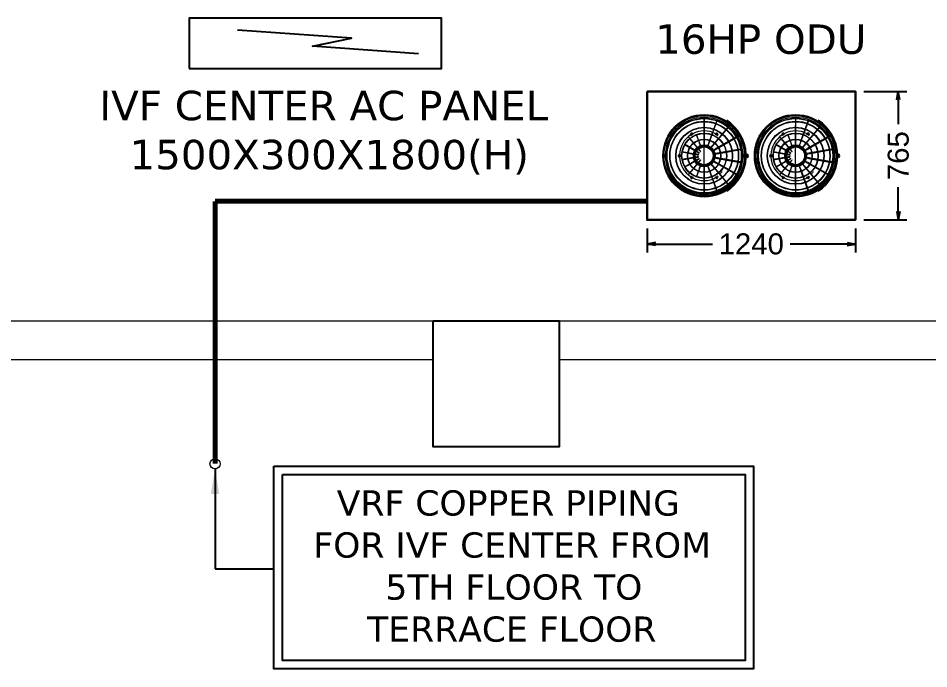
# Model space of a CAD drawing. Extents: x 3550807 to 4078732, y -628171 to -515859.
# Drawn here: x 3993560 to 3998979, y -542396 to -538527 of the extents above; entities that cross this region are included whole.
import ezdxf

# ---------------------------------------------------------------- set-up
doc = ezdxf.new("R2010")
doc.units = 0
doc.header["$LTSCALE"] = 6
doc.header["$MEASUREMENT"] = 0
doc.layers.get('0').update_dxf_attribs({"linetype": 'CONTINUOUS'})
doc.layers.get('Defpoints').update_dxf_attribs({"linetype": 'CONTINUOUS'})
for name, color, linetype, lineweight in [('0-1 AC VRV ODU', 232, 'CONTINUOUS', 15), ('MEP_HVAC_VRF_COPPER_PIPE', 6, 'CONTINUOUS', 9), ('VRV ODU', 30, 'CONTINUOUS', 30), ('WALL', 10, 'CONTINUOUS', 35)]:
    doc.layers.add(name, color=color, linetype=linetype, lineweight=lineweight)
for name, color, linetype in [('AC-AHU', 7, 'CONTINUOUS'), ('COL', 5, 'CONTINUOUS'), ('MEP_HVAC_SUPPLY_AIR_DUCT', 3, 'CONTINUOUS'), ('MEP_HVAC_TEXT', 7, 'CONTINUOUS')]:
    doc.layers.add(name, color=color, linetype=linetype)
doc.styles.add('ARIAL', font='arial.ttf')
doc.styles.add('VERDANA', font='verdana.ttf')
doc.dimstyles.new('TEXT', dxfattribs={"dimscale": 0, "dimtxt": 500, "dimasz": 100, "dimexe": 75, "dimexo": 100, "dimgap": 50, "dimtad": 0, "dimdec": 0, "dimzin": 0, "dimdsep": 46, "dimtxsty": 'ARIAL', "dimblk": 'OBLIQUE', "dimcen": 0.09, "dimdle": 100, "dimclrd": 256, "dimclre": 256, "dimclrt": 6, "dimadec": 0, "dimazin": 0, "dimtfac": 1, "dimtdec": 0, "dimtofl": 0, "dimtmove": 2, "dimatfit": 3, "dimfxl": 0, "dimfrac": 2, "dimtolj": 1, "dimtzin": 0, "dimarcsym": 0})

# ---------------------------------------------------------------- blocks, each defined once
blk = doc.blocks.new('F')
at = {"layer": '0-1 AC VRV ODU', "color": 8}
for p, q in [((-0.19, 12.4), (-0.19, 4.8)), ((-0.03, 4.8), (-0.03, 12.4)), ((-0.11, -9.81), (-0.11, 9.77)), ((4.06, 11.68), (1.46, 4.53)), ((1.61, 4.48), (4.21, 11.62)), ((7.81, 9.54), (2.97, 3.78)), ((3.09, 3.67), (7.93, 9.44)), ((-2.66, 6.84), (-1.13, 2.63)), ((-1.04, 2.66), (-2.57, 6.87)), ((10.6, 6.26), (4.08, 2.49)), ((4.16, 2.36), (10.68, 6.12)), ((-6.47, 3.6), (-2.59, 1.36)), ((-2.55, 1.44), (-6.43, 3.68)), ((-4.85, 5.56), (-1.97, 2.12)), ((-1.9, 2.19), (-4.78, 5.62)), ((-1.67, 4.03), (-1.51, 3.59)), ((-1.36, 3.64), (-1.52, 4.09)), ((-1.51, 3.59), (-1.38, 3.24)), ((-1.23, 3.29), (-1.36, 3.64)), ((-1.35, 3.14), (-1.29, 2.98)), ((-1.14, 3.03), (-1.2, 3.2)), ((-1.09, 2.89), (-1.1, 2.94)), ((-0.19, 4.8), (-0.19, 4.42)), ((-0.19, 4.32), (-0.19, 3.85)), ((-0.19, 3.85), (-0.19, 3.47)), ((-0.19, 3.37), (-0.19, 3.2)), ((-0.19, 3.1), (-0.19, 3.05)), ((-0.19, 3.05), (-0.03, 3.05)), ((-0.03, 4.42), (-0.03, 4.8)), ((-0.03, 3.85), (-0.03, 4.32)), ((-0.03, 3.47), (-0.03, 3.85)), ((-0.03, 3.2), (-0.03, 3.37)), ((-0.03, 3.05), (-0.03, 3.1)), ((0.88, 2.94), (0.86, 2.89)), ((0.97, 3.2), (0.91, 3.03)), ((1.14, 3.64), (1.01, 3.29)), ((1.06, 2.98), (1.12, 3.14)), ((1.3, 4.09), (1.14, 3.64)), ((1.16, 3.24), (1.28, 3.59)), ((1.28, 3.59), (1.45, 4.03)), ((1.46, 4.53), (1.33, 4.18)), ((1.48, 4.13), (1.61, 4.48)), ((2.37, 3.07), (2.07, 2.71)), ((2.19, 2.61), (2.5, 2.97)), ((2.62, 3.36), (2.37, 3.07)), ((2.5, 2.97), (2.74, 3.26)), ((2.97, 3.78), (2.68, 3.43)), ((2.8, 3.33), (3.09, 3.67)), ((-7.33, 1.21), (-2.96, 0.44)), ((-2.94, 0.53), (-7.31, 1.3)), ((-2.96, 0.44), (-2.7, 0.39)), ((-2.68, 0.48), (-2.94, 0.53)), ((-2.64, 0.38), (-2.36, 0.33)), ((-2.35, 0.42), (-2.62, 0.47)), ((-2.59, 1.36), (-2.4, 1.25)), ((-2.36, 1.33), (-2.55, 1.44)), ((-2.36, 0.33), (-2.15, 0.29)), ((-2.35, 1.22), (-2.11, 1.08)), ((-2.13, 0.38), (-2.35, 0.42)), ((-2.06, 1.16), (-2.3, 1.3)), ((-2.11, 1.08), (-1.92, 0.97)), ((-2.09, 0.28), (-1.99, 0.26)), ((-1.97, 0.36), (-2.07, 0.37)), ((-1.87, 1.05), (-2.06, 1.16)), ((-1.97, 2.12), (-1.83, 1.95)), ((-1.93, 0.25), (-1.9, 0.25)), ((-1.88, 0.34), (-1.91, 0.35)), ((-1.76, 2.02), (-1.9, 2.19)), ((-1.9, 0.25), (-1.88, 0.34)), ((-1.87, 0.94), (-1.78, 0.89)), ((-1.73, 0.97), (-1.82, 1.02)), ((-1.79, 1.91), (-1.61, 1.7)), ((-1.73, 0.86), (-1.7, 0.84)), ((-1.54, 1.76), (-1.72, 1.97)), ((-1.7, 0.84), (-1.65, 0.93)), ((-1.65, 0.93), (-1.68, 0.94)), ((-1.61, 1.7), (-1.47, 1.53)), ((-1.4, 1.59), (-1.54, 1.76)), ((-1.43, 1.48), (-1.37, 1.4)), ((-1.29, 1.46), (-1.36, 1.54)), ((-1.33, 1.36), (-1.31, 1.34)), ((-1.31, 1.34), (-1.24, 1.4)), ((-1.24, 1.4), (-1.26, 1.42)), ((-1.25, 2.88), (-1.24, 2.84)), ((-1.24, 2.84), (-1.09, 2.89)), ((-1.13, 2.63), (-1.05, 2.42)), ((-0.96, 2.46), (-1.04, 2.66)), ((0.86, 2.89), (1.01, 2.84)), ((1.01, 2.84), (1.03, 2.88)), ((1.83, 2.42), (1.8, 2.38)), ((1.8, 2.38), (1.92, 2.28)), ((2.01, 2.63), (1.89, 2.49)), ((1.92, 2.28), (1.95, 2.32)), ((2.02, 2.39), (2.13, 2.53)), ((2.55, 1.61), (2.5, 1.58)), ((2.5, 1.58), (2.58, 1.45)), ((2.58, 1.45), (2.63, 1.47)), ((2.79, 1.75), (2.63, 1.66)), ((2.71, 1.52), (2.87, 1.61)), ((3.28, 2.03), (2.87, 1.8)), ((2.94, 0.6), (2.9, 0.59)), ((2.9, 0.59), (2.92, 0.44)), ((2.92, 0.44), (2.97, 0.44)), ((2.95, 1.66), (3.36, 1.89)), ((3.22, 0.65), (3.04, 0.62)), ((3.07, 0.46), (3.24, 0.49)), ((3.61, 2.22), (3.28, 2.03)), ((3.78, 0.75), (3.31, 0.67)), ((3.34, 0.51), (3.81, 0.59)), ((3.36, 1.89), (3.69, 2.08)), ((4.08, 2.49), (3.69, 2.27)), ((3.77, 2.13), (4.16, 2.36)), ((4.15, 0.81), (3.78, 0.75)), ((3.81, 0.59), (4.18, 0.66)), ((4.69, 0.91), (4.24, 0.83)), ((4.27, 0.67), (4.71, 0.75)), ((12.1, 2.22), (4.69, 0.91)), ((4.71, 0.75), (12.13, 2.06)), ((-2.96, -0.47), (-7.33, -1.24)), ((-7.31, -1.34), (-2.94, -0.57)), ((-2.63, -1.42), (-6.47, -3.64)), ((-6.43, -3.72), (-2.58, -1.5)), ((-2, -2.2), (-4.85, -5.6)), ((-4.78, -5.66), (-1.93, -2.26)), ((-2.7, -0.43), (-2.96, -0.47)), ((-2.94, -0.57), (-2.68, -0.52)), ((-1.14, -2.71), (-2.66, -6.88)), ((-2.36, -0.37), (-2.64, -0.42)), ((-2.4, -1.29), (-2.63, -1.42)), ((-2.62, -0.51), (-2.35, -0.46)), ((-2.58, -1.5), (-2.35, -1.37)), ((-2.57, -6.91), (-1.05, -2.74)), ((-2.15, -0.33), (-2.36, -0.37)), ((-2.35, -0.46), (-2.13, -0.42)), ((-2.11, -1.12), (-2.35, -1.26)), ((-2.3, -1.34), (-2.06, -1.2)), ((-1.92, -1.01), (-2.11, -1.12)), ((-1.99, -0.3), (-2.09, -0.32)), ((-2.07, -0.41), (-1.97, -0.39)), ((-2.06, -1.2), (-1.87, -1.09)), ((-1.83, -1.99), (-2, -2.2)), ((-1.9, -0.29), (-1.93, -0.29)), ((-1.93, -2.26), (-1.76, -2.05)), ((-1.91, -0.38), (-1.88, -0.38)), ((-1.88, -0.38), (-1.9, -0.29)), ((-1.78, -0.93), (-1.87, -0.98)), ((-1.82, -1.06), (-1.73, -1.01)), ((-1.61, -1.73), (-1.79, -1.95)), ((-1.7, -0.88), (-1.73, -0.9)), ((-1.72, -2.01), (-1.54, -1.79)), ((-1.65, -0.96), (-1.7, -0.88)), ((-1.68, -0.98), (-1.65, -0.96)), ((-1.47, -1.57), (-1.61, -1.73)), ((-1.54, -1.79), (-1.4, -1.63)), ((-1.37, -1.44), (-1.43, -1.52)), ((-1.36, -1.58), (-1.29, -1.5)), ((-1.31, -1.37), (-1.33, -1.4)), ((-1.24, -1.43), (-1.31, -1.37)), ((-1.26, -1.46), (-1.24, -1.43)), ((-1.24, -2.87), (-1.25, -2.92)), ((-1.09, -2.93), (-1.24, -2.87)), ((-1.05, -2.46), (-1.14, -2.71)), ((-1.1, -2.97), (-1.09, -2.93)), ((-1.05, -2.74), (-0.96, -2.49)), ((1.01, -2.87), (0.86, -2.93)), ((0.86, -2.93), (0.88, -2.97)), ((1.03, -2.92), (1.01, -2.87)), ((1.92, -2.32), (1.8, -2.42)), ((1.8, -2.42), (1.83, -2.46)), ((1.89, -2.53), (2.01, -2.67)), ((1.95, -2.36), (1.92, -2.32)), ((2.13, -2.57), (2.02, -2.43)), ((2.07, -2.75), (2.38, -3.11)), ((2.5, -3), (2.19, -2.64)), ((2.58, -1.48), (2.5, -1.62)), ((2.5, -1.62), (2.55, -1.65)), ((2.63, -1.51), (2.58, -1.48)), ((2.63, -1.7), (2.79, -1.78)), ((2.87, -1.65), (2.71, -1.56)), ((2.87, -1.83), (3.28, -2.07)), ((2.92, -0.47), (2.9, -0.63)), ((2.9, -0.63), (2.94, -0.64)), ((2.97, -0.48), (2.92, -0.47)), ((3.36, -1.93), (2.95, -1.7)), ((3.04, -0.66), (3.22, -0.69)), ((3.24, -0.53), (3.07, -0.5)), ((3.28, -2.07), (3.61, -2.26)), ((3.31, -0.7), (3.78, -0.79)), ((3.8, -0.63), (3.34, -0.55)), ((3.69, -2.12), (3.36, -1.93)), ((3.69, -2.31), (4.08, -2.53)), ((4.16, -2.39), (3.77, -2.17)), ((3.78, -0.79), (4.15, -0.85)), ((4.18, -0.69), (3.8, -0.63)), ((4.08, -2.53), (10.6, -6.3)), ((10.68, -6.16), (4.16, -2.39)), ((4.25, -0.87), (4.69, -0.95)), ((4.71, -0.79), (4.27, -0.71)), ((4.69, -0.95), (12.1, -2.25)), ((12.13, -2.1), (4.71, -0.79)), ((-1.51, -3.62), (-1.67, -4.07)), ((-1.52, -4.12), (-1.36, -3.68)), ((-1.38, -3.27), (-1.51, -3.62)), ((-1.36, -3.68), (-1.23, -3.33)), ((-1.29, -3.01), (-1.35, -3.18)), ((-1.2, -3.23), (-1.14, -3.07)), ((-0.19, -3.09), (-0.19, -3.14)), ((-0.03, -3.09), (-0.19, -3.09)), ((-0.19, -3.23), (-0.19, -3.41)), ((-0.19, -3.51), (-0.19, -3.98)), ((-0.19, -3.98), (-0.19, -4.36)), ((-0.19, -4.46), (-0.19, -4.91)), ((-0.19, -4.91), (-0.19, -12.44)), ((-0.03, -3.14), (-0.03, -3.09)), ((-0.03, -3.41), (-0.03, -3.23)), ((-0.03, -3.98), (-0.03, -3.51)), ((-0.03, -4.36), (-0.03, -3.98)), ((-0.03, -4.91), (-0.03, -4.46)), ((-0.03, -12.44), (-0.03, -4.91)), ((0.91, -3.07), (0.97, -3.23)), ((1.01, -3.33), (1.17, -3.77)), ((1.12, -3.18), (1.06, -3.01)), ((1.32, -3.72), (1.16, -3.27)), ((1.17, -3.77), (1.3, -4.12)), ((1.45, -4.07), (1.32, -3.72)), ((1.33, -4.22), (1.48, -4.64)), ((1.63, -4.58), (1.48, -4.16)), ((1.48, -4.64), (4.06, -11.71)), ((4.21, -11.66), (1.63, -4.58)), ((2.38, -3.11), (2.62, -3.39)), ((2.74, -3.29), (2.5, -3)), ((2.68, -3.47), (2.97, -3.81)), ((3.09, -3.71), (2.8, -3.37)), ((2.97, -3.81), (7.81, -9.58)), ((7.93, -9.48), (3.09, -3.71))]:
    blk.add_line(p, q, dxfattribs=at)
at = {"layer": '0-1 AC VRV ODU'}
for p, q in [((-4.82, 5.66), (-5.01, 5.89)), ((-4.37, 6.52), (-4.47, 6.89)), ((-4.01, 6.01), (-3.9, 6.01)), ((-3.92, 7.21), (-3.65, 6.94)), ((-3.74, 6.18), (-3.64, 6.16)), ((-3.47, 6.33), (-3.36, 6.31)), ((-3.19, 6.47), (-3.08, 6.45)), ((-2.9, 6.6), (-2.8, 6.57)), ((-2.61, 6.71), (-2.51, 6.68)), ((-2.56, 6.59), (-2.47, 6.33)), ((-2.39, 6.36), (-2.48, 6.62)), ((-2.31, 6.82), (-2.21, 6.78)), ((-2.01, 6.91), (-1.92, 6.87)), ((-1.71, 6.98), (-1.61, 6.94)), ((-1.4, 7.05), (-1.31, 7)), ((-1.09, 7.1), (-1, 7.04)), ((-0.78, 7.13), (-0.69, 7.07)), ((-0.47, 7.15), (-0.38, 7.09)), ((-0.16, 7.16), (-0.07, 7.1)), ((-0.16, 7.03), (-0.16, 6.75)), ((-0.07, 6.75), (-0.07, 7.03)), ((0.16, 7.16), (0.24, 7.09)), ((0.47, 7.14), (0.55, 7.07)), ((0.78, 7.11), (0.86, 7.03)), ((1.09, 7.06), (1.16, 6.98)), ((1.4, 7), (1.47, 6.92)), ((1.7, 6.93), (1.77, 6.85)), ((2.01, 6.84), (2.07, 6.76)), ((2.26, 6.62), (2.16, 6.35)), ((2.24, 6.33), (2.34, 6.59)), ((2.3, 6.74), (2.36, 6.66)), ((2.6, 6.63), (2.65, 6.54)), ((2.88, 6.51), (2.93, 6.41)), ((3.17, 6.37), (3.21, 6.28)), ((3.43, 6.94), (3.7, 7.21)), ((3.44, 6.22), (3.48, 6.12)), ((3.71, 6.06), (3.75, 5.96)), ((3.97, 5.89), (4, 5.79)), ((4.24, 6.89), (4.14, 6.52)), ((4.79, 5.89), (4.59, 5.66)), ((10.2, 6.02), (9.79, 5.78)), ((9.87, 5.66), (10.28, 5.9)), ((10.12, 6.59), (10.11, 6.41)), ((10.4, 6.14), (10.38, 5.96)), ((-6.5, 3.26), (-6.41, 3.3)), ((-6.35, 3.53), (-6.26, 3.57)), ((-6.24, 3.47), (-5.99, 3.33)), ((-6.19, 3.8), (-6.09, 3.84)), ((-5.95, 3.4), (-6.19, 3.54)), ((-6.02, 4.06), (-5.92, 4.1)), ((-5.84, 4.32), (-5.73, 4.35)), ((-5.64, 4.56), (-5.54, 4.59)), ((-5.44, 4.8), (-5.33, 4.82)), ((-5.28, 5.01), (-5.16, 5.03)), ((-5.09, 5.83), (-4.89, 5.6)), ((-5.03, 5.25), (-4.92, 5.26)), ((-4.76, 5.45), (-4.66, 5.46)), ((-4.52, 5.65), (-4.41, 5.65)), ((-4.27, 5.84), (-4.16, 5.83)), ((4.22, 5.7), (4.25, 5.6)), ((4.48, 5.54), (4.5, 5.43)), ((4.67, 5.6), (4.86, 5.83)), ((4.74, 5.31), (4.76, 5.2)), ((4.98, 5.08), (5, 4.97)), ((5.22, 4.83), (5.23, 4.72)), ((5.36, 4.63), (5.37, 4.53)), ((5.56, 4.39), (5.56, 4.28)), ((5.75, 4.14), (5.74, 4.03)), ((10.66, 5.67), (10.63, 5.5)), ((10.9, 5.2), (10.86, 5.02)), ((11.12, 4.71), (11.07, 4.54)), ((11.31, 4.22), (11.26, 4.05)), ((11.49, 3.72), (11.42, 3.55)), ((11.64, 3.21), (11.57, 3.04)), ((-8.27, 0.3), (-7.9, 0.39)), ((11.65, 2.13), (11.18, 2.05)), ((11.21, 1.9), (11.67, 1.99)), ((11.77, 2.69), (11.69, 2.53)), ((11.87, 2.17), (11.79, 2.01)), ((11.96, 1.64), (11.87, 1.49)), ((12.02, 1.12), (11.92, 0.97)), ((12.06, 0.59), (11.95, 0.44)), ((12.07, 0.05), (11.96, -0.09)), ((13.11, 0.68), (13.73, 0.51)), ((-7.9, -0.43), (-8.27, -0.33)), ((11.18, -2.08), (11.65, -2.17)), ((11.67, -2.02), (11.21, -1.94)), ((11.8, -2.58), (11.66, -2.7)), ((11.9, -2.06), (11.77, -2.18)), ((11.98, -1.54), (11.85, -1.66)), ((12.03, -1.01), (11.91, -1.14)), ((12.06, -0.48), (11.95, -0.61)), ((13.73, -0.55), (13.11, -0.72)), ((-6.46, -3.37), (-6.44, -3.27)), ((-6.31, -3.65), (-6.3, -3.54)), ((-5.99, -3.37), (-6.24, -3.51)), ((-6.19, -3.58), (-5.95, -3.44)), ((-6.15, -3.91), (-6.14, -3.81)), ((-5.97, -4.17), (-5.97, -4.07)), ((-5.78, -4.43), (-5.78, -4.32)), ((-5.59, -4.67), (-5.59, -4.56)), ((-5.38, -4.9), (-5.39, -4.8)), ((-5.15, -5.1), (-5.17, -4.99)), ((-4.89, -5.64), (-5.09, -5.87)), ((-5.01, -5.93), (-4.82, -5.7)), ((-4.9, -5.34), (-4.92, -5.23)), ((-4.65, -5.56), (-4.67, -5.45)), ((-4.45, -5.74), (-4.48, -5.64)), ((-4.2, -5.93), (-4.23, -5.83)), ((4.29, -5.69), (4.19, -5.69)), ((4.59, -5.7), (4.79, -5.93)), ((4.86, -5.87), (4.66, -5.64)), ((5.21, -5.76), (5.1, -5.77)), ((5.46, -5.52), (5.34, -5.54)), ((5.69, -5.27), (5.58, -5.29)), ((9.79, -5.82), (10.2, -6.06)), ((10.28, -5.93), (9.87, -5.7)), ((10.73, -5.58), (10.57, -5.66)), ((10.96, -5.1), (10.8, -5.18)), ((11.17, -4.61), (11.02, -4.7)), ((11.36, -4.12), (11.21, -4.21)), ((11.53, -3.61), (11.38, -3.71)), ((11.68, -3.1), (11.53, -3.21)), ((-4.47, -6.93), (-4.37, -6.56)), ((-4.28, -6.68), (-4.37, -6.63)), ((-3.93, -6.1), (-3.97, -6)), ((-3.65, -6.97), (-3.92, -7.24)), ((-3.8, -6.96), (-3.71, -7.01)), ((-3.67, -6.26), (-3.71, -6.16)), ((-3.39, -6.41), (-3.43, -6.31)), ((-3.11, -6.55), (-3.16, -6.45)), ((-2.82, -6.67), (-2.87, -6.58)), ((-2.53, -6.78), (-2.58, -6.69)), ((-2.47, -6.36), (-2.56, -6.63)), ((-2.48, -6.66), (-2.39, -6.39)), ((-2.23, -6.88), (-2.29, -6.79)), ((-1.93, -6.97), (-1.99, -6.88)), ((-1.62, -7.04), (-1.69, -6.96)), ((-1.32, -7.1), (-1.39, -7.02)), ((-1.01, -7.14), (-1.08, -7.07)), ((-0.69, -7.18), (-0.77, -7.11)), ((-0.38, -7.2), (-0.46, -7.13)), ((-0.16, -6.79), (-0.16, -7.07)), ((-0.07, -7.2), (-0.15, -7.14)), ((-0.07, -7.07), (-0.07, -6.79)), ((0.24, -7.19), (0.16, -7.13)), ((0.56, -7.17), (0.47, -7.11)), ((0.87, -7.13), (0.78, -7.08)), ((1.18, -7.08), (1.08, -7.04)), ((1.48, -7.02), (1.39, -6.98)), ((1.79, -6.94), (1.69, -6.9)), ((2.09, -6.85), (1.99, -6.82)), ((2.16, -6.39), (2.26, -6.66)), ((2.34, -6.63), (2.24, -6.36)), ((2.38, -6.75), (2.28, -6.72)), ((2.68, -6.64), (2.57, -6.61)), ((2.96, -6.51), (2.86, -6.49)), ((3.24, -6.37), (3.14, -6.35)), ((3.52, -6.22), (3.41, -6.2)), ((3.7, -7.24), (3.43, -6.97)), ((3.78, -6.05), (3.68, -6.04)), ((4.04, -5.88), (3.94, -5.87)), ((4.14, -6.56), (4.24, -6.93)), ((4.96, -5.98), (4.84, -5.99)), ((9.27, -7.79), (9.09, -7.83)), ((9.6, -7.38), (9.43, -7.42)), ((9.91, -6.95), (9.74, -7)), ((10.2, -6.5), (10.04, -6.56)), ((10.48, -6.05), (10.31, -6.12))]:
    blk.add_line(p, q, dxfattribs=at)
for points in [[(-3.81, 6.97), (-3.99, 7.14, 0.341062), (-4.27, 7.18, 0.335015), (-4.38, 6.92), (-4.31, 6.67, 0.228587), (-4.3, 6.66, 0.227505), (-4.28, 6.66, 0.288703)], [(4.09, 6.67), (4.15, 6.92, 0.341062), (4.04, 7.18, 0.335015), (3.76, 7.14), (3.58, 6.97, 0.228587), (3.58, 6.95, 0.227505), (3.59, 6.93, 0.288703)], [(-8.01, 0.27), (-8.25, 0.21, 0.341062), (-8.42, -0.02, 0.335015), (-8.25, -0.25), (-8.01, -0.31, 0.228587), (-7.99, -0.31, 0.227505), (-7.98, -0.29, 0.288703)], [(13.29, -0.51), (13.69, -0.4, 0.341062), (13.99, -0.02, 0.335015), (13.69, 0.37), (13.29, 0.48, 0.228587), (13.26, 0.47, 0.227505), (13.24, 0.44, 0.288703)], [(-4.31, -6.71), (-4.38, -6.95, 0.341062), (-4.27, -7.22, 0.335015), (-3.98, -7.18), (-3.81, -7, 0.228587), (-3.8, -6.99, 0.227505), (-3.81, -6.97, 0.288703)], [(3.58, -7), (3.76, -7.18, 0.341062), (4.04, -7.22, 0.335015), (4.15, -6.95), (4.09, -6.71, 0.228587), (4.08, -6.7, 0.227505), (4.06, -6.7, 0.288703)]]:
    blk.add_lwpolyline(points, format="xyb", dxfattribs=at)
for centre, radius in [((-0.11, -0.02), 13.29), ((-0.11, -0.02), 13.11), ((-0.11, -0.02), 12.89), ((-0.11, -0.02), 12.42), ((-0.11, -0.02), 12.04), ((-0.11, -0.02), 11.94), ((-4.24, 6.81), 0.042), ((-4.15, 6.97), 0.111), ((-4.15, 6.97), 0.0525), ((-3.96, 6.96), 0.042), ((3.74, 6.96), 0.042), ((3.93, 6.97), 0.111), ((3.93, 6.97), 0.0525), ((4.01, 6.81), 0.042), ((-8.19, -0.02), 0.111), ((-8.19, -0.02), 0.0525), ((-8.09, 0.14), 0.042), ((13.41, 0.25), 0.0713), ((13.59, -0.02), 0.189), ((13.59, -0.02), 0.0891), ((-8.09, -0.18), 0.042), ((13.41, -0.29), 0.0713), ((-4.24, -6.85), 0.042), ((-4.15, -7.01), 0.111), ((-4.15, -7.01), 0.0525), ((-3.96, -7), 0.042), ((3.74, -7), 0.042), ((3.93, -7.01), 0.111), ((3.93, -7.01), 0.0525), ((4.01, -6.85), 0.042)]:
    blk.add_circle(centre, radius, dxfattribs=at)
at = {"layer": '0-1 AC VRV ODU', "color": 8}
for radius in [11.09, 10.96, 9.16, 9.06, 7.26, 7.16, 5.36, 5.26, 3.49, 3.39, 3.22, 3.12, 3.01, 2.86]:
    blk.add_circle((-0.11, -0.02), radius, dxfattribs=at)
at = {"layer": '0-1 AC VRV ODU'}
for centre, radius, start, end in [((-0.11, -0.02), 13.54, 2.612, 57.3937), ((-0.11, -0.02), 7.98, 122.6217, 177.3937), ((-5.05, 5.87), 0.0467, 38.8737, 221.1266), ((-4.15, 6.98), 0.324, 119.7299, 195.0217), ((-4.35, 6.53), 0.0191, 192.0066, 251.9714), ((-4.35, 6.53), 0.0235, 251.9714, 299.8757), ((-0.11, -0.02), 7.77, 117.1092, 122.8908), ((-4.15, 6.97), 0.328, 45.511, 119.7299), ((-0.11, -0.02), 7.87, 118.0169, 121.9831), ((-3.82, 6.95), 0.0203, 301.0459, 46.0218), ((-0.11, -0.02), 7.98, 62.6169, 117.3965), ((-3.67, 6.92), 0.021, 351.0438, 44.9784), ((-3.67, 6.92), 0.0264, 308.9562, 351.0438), ((-2.52, 6.6), 0.0428, 18.8737, 201.1266), ((-0.18, 7.13), 0.0255, 354.1878, 60.2781), ((-0.11, 7.03), 0.0428, 358.8737, 181.1266), ((2.3, 6.6), 0.0428, 338.8737, 161.1266), ((3.44, 6.92), 0.0191, 132.0066, 191.9714), ((3.44, 6.92), 0.0235, 191.9714, 239.8757), ((-0.11, -0.02), 7.77, 57.1092, 62.8908), ((-0.11, -0.02), 7.87, 58.0169, 61.9831), ((3.93, 6.98), 0.324, 59.7299, 135.0217), ((4.07, 6.68), 0.0203, 241.0459, 346.0218), ((3.92, 6.97), 0.328, 345.511, 59.7299), ((4.12, 6.53), 0.0264, 248.9562, 291.0438), ((4.12, 6.53), 0.021, 291.0438, 344.9784), ((4.83, 5.87), 0.0467, 318.8737, 141.1266), ((10.24, 5.96), 0.0726, 298.8737, 121.1266), ((-6.22, 3.5), 0.0428, 58.8737, 241.1266), ((-8.19, -0.02), 0.328, 105.511, 179.7299), ((-8, 0.25), 0.0203, 1.0459, 106.0218), ((-0.11, -0.02), 7.87, 178.0169, 181.9831), ((-7.9, 0.37), 0.021, 51.0438, 104.9784), ((-0.11, -0.02), 7.77, 177.1092, 182.8908), ((-7.9, 0.37), 0.0264, 8.9562, 51.0438), ((11.66, 2.06), 0.0726, 278.8737, 101.1266), ((13.1, 0.65), 0.0398, 131.9714, 179.8757), ((-0.11, -0.02), 13.19, 357.1092, 2.8908), ((13.1, 0.65), 0.0323, 72.0066, 131.9714), ((-0.11, -0.02), 13.36, 358.0169, 1.9831), ((13.59, -0.02), 0.549, 359.7299, 75.0217), ((-0.09, -0.28), 12.4, 188.426, 1.2073), ((-0.1, -0.41), 11.9, 187.7663, 336.949), ((-8.19, -0.02), 0.324, 179.7299, 255.0217), ((-0.11, -0.02), 7.98, 182.6217, 237.388), ((-7.9, -0.41), 0.0191, 252.0066, 311.9714), ((-7.9, -0.41), 0.0235, 311.9714, 359.8757), ((-0.11, -0.02), 13.54, 302.612, 357.388), ((11.66, -2.1), 0.0726, 258.8737, 81.1266), ((13.1, -0.68), 0.0448, 188.9562, 231.0438), ((13.1, -0.69), 0.0356, 231.0438, 284.9784), ((13.28, -0.48), 0.0345, 181.0459, 286.0218), ((13.59, -0.02), 0.556, 285.511, 359.7299), ((-6.22, -3.54), 0.0428, 118.8737, 301.1266), ((-5.05, -5.9), 0.0467, 138.8737, 321.1266), ((-4.15, -7.01), 0.328, 165.511, 239.7299), ((-4.35, -6.57), 0.021, 111.0438, 164.9784), ((-4.34, -6.57), 0.0264, 68.9562, 111.0438), ((-0.11, -0.02), 7.77, 237.1092, 242.8908), ((-4.29, -6.72), 0.0203, 61.0459, 166.0218), ((-4.15, -7.02), 0.324, 239.7299, 315.0217), ((-0.11, -0.02), 7.87, 238.0169, 241.9831), ((-0.11, -0.02), 7.98, 242.6169, 297.3852), ((-3.67, -6.96), 0.0235, 11.9714, 59.8757), ((-3.66, -6.96), 0.0191, 312.0066, 11.9714), ((-2.52, -6.64), 0.0428, 158.8737, 341.1266), ((-0.11, -7.07), 0.0428, 178.8737, 1.1266), ((2.3, -6.64), 0.0428, 198.8737, 21.1266), ((3.45, -6.96), 0.0264, 128.9562, 171.0438), ((3.44, -6.96), 0.021, 171.0438, 224.9784), ((-0.11, -0.02), 7.77, 297.1092, 302.8908), ((3.6, -6.99), 0.0203, 121.0459, 226.0218), ((-0.11, -0.02), 7.87, 298.0169, 301.9831), ((3.93, -7.01), 0.328, 225.511, 299.7299), ((3.93, -7.01), 0.324, 299.7299, 15.0217), ((4.12, -6.57), 0.0235, 71.9714, 119.8757), ((4.12, -6.56), 0.0191, 12.0066, 71.9714), ((4.83, -5.9), 0.0467, 218.8737, 41.1266), ((10.24, -6), 0.0726, 238.8737, 61.1266)]:
    blk.add_arc(centre, radius, start, end, dxfattribs=at)
at = {"layer": '0-1 AC VRV ODU', "color": 8}
blk.add_arc((1.14, -3.23), 0.0495, 292.7209, 110, dxfattribs=at)
blk = doc.blocks.new('ODU 16HP')
at = {"layer": 'VRV ODU'}
blk.add_lwpolyline([(55515.52, 169187.06), (55565.12, 169187.06), (55565.12, 169156.46), (55515.52, 169156.46)], close=True, dxfattribs=at)
at = {"layer": 'VRV ODU', "xscale": 0.7396515999481473, "yscale": 0.7396515999481473, "zscale": 0.7396515999481473}
for p in [(55529.19, 169171.75), (55550.96, 169171.75)]:
    blk.add_blockref('F', p, dxfattribs=at)
blk = doc.blocks.new('_Open')
at = {"color": 0, "linetype": 'ByBlock', "lineweight": -2}
for p, q in [((-1, 0.17), (0, 0)), ((-1, -0.17), (0, 0)), ((0, 0), (-1, 0))]:
    blk.add_line(p, q, dxfattribs=at)
blk = doc.blocks.new('*D144')
at = {"layer": 'AC-AHU', "linetype": 'ByBlock', "lineweight": -2, "transparency": 16777216}
for p, q in [((3997302.4, -539777.3), (3997302.4, -539920.2)), ((3998542.4, -539777.3), (3998542.4, -539920.2)), ((3997352.4, -539870.2), (3997691.9, -539870.2)), ((3998492.4, -539870.2), (3998153, -539870.2))]:
    blk.add_line(p, q, dxfattribs=at)
at = {"layer": 'Defpoints', "color": 0, "linetype": 'ByBlock', "transparency": 16777216}
for p in [(3997302.4, -539727.3), (3998542.4, -539727.3), (3998542.4, -539870.2)]:
    blk.add_point(p, dxfattribs=at)
at = {"layer": 'AC-AHU', "linetype": 'ByBlock', "lineweight": -2, "transparency": 16777216, "xscale": 50, "yscale": 50, "zscale": 50, "rotation": 180}
blk.add_blockref('_Open', (3997302.4, -539870.2), dxfattribs=at)
at = {"layer": 'AC-AHU', "linetype": 'ByBlock', "lineweight": -2, "transparency": 16777216, "xscale": 50, "yscale": 50, "zscale": 50}
blk.add_blockref('_Open', (3998542.4, -539870.2), dxfattribs=at)
at = {"layer": 'AC-AHU', "linetype": 'ByBlock', "transparency": 16777216, "insert": (3997922.4, -539870.2), "char_height": 125, "attachment_point": 5, "style": 'ARIAL'}
blk.add_mtext('\\A1;1240', dxfattribs=at)
blk = doc.blocks.new('*D145')
at = {"layer": 'AC-AHU', "linetype": 'ByBlock', "lineweight": -2, "transparency": 16777216}
for p, q in [((3998592.4, -538962.3), (3998847.4, -538962.3)), ((3998797.4, -539012.3), (3998797.4, -539156.8)), ((3998797.4, -539677.3), (3998797.4, -539532.9)), ((3998592.4, -539727.3), (3998847.4, -539727.3))]:
    blk.add_line(p, q, dxfattribs=at)
at = {"layer": 'Defpoints', "color": 0, "linetype": 'ByBlock', "transparency": 16777216}
for p in [(3998542.4, -538962.3), (3998797.4, -538962.3), (3998542.4, -539727.3)]:
    blk.add_point(p, dxfattribs=at)
at = {"layer": 'AC-AHU', "linetype": 'ByBlock', "lineweight": -2, "transparency": 16777216, "xscale": 50, "yscale": 50, "zscale": 50}
for p, rotation in [((3998797.4, -538962.3), 90), ((3998797.4, -539727.3), 270)]:
    blk.add_blockref('_Open', p, dxfattribs=dict(at, rotation=rotation))
at = {"layer": 'AC-AHU', "linetype": 'ByBlock', "transparency": 16777216, "insert": (3998797.4, -539344.8), "char_height": 125, "attachment_point": 5, "rotation": 90, "style": 'ARIAL'}
blk.add_mtext('\\A1;765', dxfattribs=at)
blk = doc.blocks.new('_Oblique')
at = {"color": 0, "linetype": 'ByBlock', "lineweight": -2}
blk.add_line((-0.5, -0.5), (0.5, 0.5), dxfattribs=at)

msp = doc.modelspace()

# ---------------------------------------------------------------- linework, layer by layer
at = {"layer": 'COL', "elevation": 0}
msp.add_lwpolyline([(3996028.9, -540327.3), (3996778.9, -540327.3), (3996778.9, -541077.3), (3996028.9, -541077.3)], close=True, dxfattribs=at)
at = {"layer": 'MEP_HVAC_SUPPLY_AIR_DUCT', "color": 1, "linetype": 'ByBlock', "elevation": 0}
msp.add_lwpolyline([(3994578.1, -538827.3), (3996078.1, -538827.3), (3996078.1, -538527.3), (3994578.1, -538527.3)], close=True, dxfattribs=at)
msp.add_lwpolyline([(3995942.5, -538739.1), (3995311.4, -538693.1), (3995542.6, -538646), (3994864.2, -538597.9)], dxfattribs=at)
at = {"layer": 'MEP_HVAC_TEXT', "color": 0, "linetype": 'ByBlock', "elevation": 0}
for points in [[(3995082, -541190.7), (3997935.7, -541190.7), (3997935.7, -542396.4), (3995082, -542396.4)], [(3995132, -541240.7), (3997885.7, -541240.7), (3997885.7, -542346.4), (3995132, -542346.4)]]:
    msp.add_lwpolyline(points, close=True, dxfattribs=at)
at = {"layer": 'MEP_HVAC_VRF_COPPER_PIPE', "color": 6, "linetype": 'ByBlock', "const_width": 30, "elevation": 0}
for points in [[(3994731.3, -539616.2), (3994731.3, -541177.3)], [(3997302.4, -539616.2), (3994731.3, -539616.2)]]:
    msp.add_lwpolyline(points, dxfattribs=at)
at = {"layer": 'MEP_HVAC_VRF_COPPER_PIPE', "linetype": 'ByBlock'}
msp.add_circle((3994731.3, -541177.3, 0), 30, dxfattribs=at)
at = {"layer": 'WALL', "color": 8, "lineweight": 0}
for p, q in [((3990853.9, -540327.3, 0), (3996028.9, -540327.3, 0)), ((3996778.9, -540327.3, 0), (3998698.9, -540327.3, 0)), ((3997534.1, -540327.3, 0), (4002738.9, -540327.3, 0)), ((3990853.9, -540557.3, 0), (3996028.9, -540557.3, 0)), ((3996778.9, -540557.3, 0), (4002738.9, -540557.3, 0))]:
    msp.add_line(p, q, dxfattribs=at)

# ---------------------------------------------------------------- block references
at = {"layer": 'VRV ODU', "xscale": 24.99999999995306, "yscale": 24.99999999995306, "zscale": 24.99999999995306}
msp.add_blockref('ODU 16HP', (2609414.4, -4768638.8, 0), dxfattribs=at)

# ---------------------------------------------------------------- texts
at = {"layer": 'MEP_HVAC_TEXT', "color": 0, "linetype": 'ByBlock', "attachment_point": 1, "rotation": 359.9931, "style": 'VERDANA'}
for s, insert, char_height, width in [('\\pi590.923;{\\C256;16HP ODU}', (3996759.7, -538563.9, 0), 175, 2396.033), ('\\pi176.12419;{\\C1;IVF CENTER AC PANEL \\P\\pi356.29544;1500X300X1800(H)}', (3993866.1, -538958.7, 0), 175, 3071.154), ('\\pi149.22555;{\\C256;VRF \\C6;COPPER\\C256; PIPING \\P\\pi9.85349;FOR IVF CENTER FROM \\P\\pi438.39614;5TH FLOOR TO \\P\\pi330.50494;TERRACE FLOOR}', (3995306.3, -541335, 0), 150, 2396.033)]:
    msp.add_mtext(s, dxfattribs=dict(at, insert=insert, char_height=char_height, width=width))

# ---------------------------------------------------------------- dimensions: what is measured, and where the dimension line sits
at = {"layer": 'AC-AHU', "linetype": 'ByBlock'}
dim = msp.add_linear_dim(base=(3998797.4, -538962.3, 0), p1=(3998542.4, -539727.3, 0), p2=(3998542.4, -538962.3, 0), angle=90, dimstyle='TEXT', override={"dimscale": 1, "dimtxt": 125, "dimasz": 50, "dimexe": 50, "dimexo": 50, "dimblk1": 'Open', "dimblk2": 'Open', "dimsah": 1, "dimclrt": 256}, dxfattribs=at)
dim.commit()
dim.dimension.update_dxf_attribs({"geometry": '*D145', "text_midpoint": (3998797.4, -539344.8, 0)})
dim = msp.add_linear_dim(base=(3998542.4, -539870.2, 0), p1=(3997302.4, -539727.3, 0), p2=(3998542.4, -539727.3, 0), dimstyle='TEXT', override={"dimscale": 1, "dimtxt": 125, "dimasz": 50, "dimexe": 50, "dimexo": 50, "dimblk1": 'Open', "dimblk2": 'Open', "dimsah": 1, "dimclrt": 256}, dxfattribs=at)
dim.commit()
dim.dimension.update_dxf_attribs({"geometry": '*D144', "text_midpoint": (3997922.4, -539870.2, 0)})

# ---------------------------------------------------------------- leaders
msp.add_leader([(3994731.3, -541207.3, 0), (3994731.3, -541801.1, 0), (3995082, -541801.1, 0)], dimstyle='TEXT', override={"dimscale": 1, "dimtxt": 200, "dimasz": 150}, dxfattribs=at)

doc.saveas('drawing.dxf')
